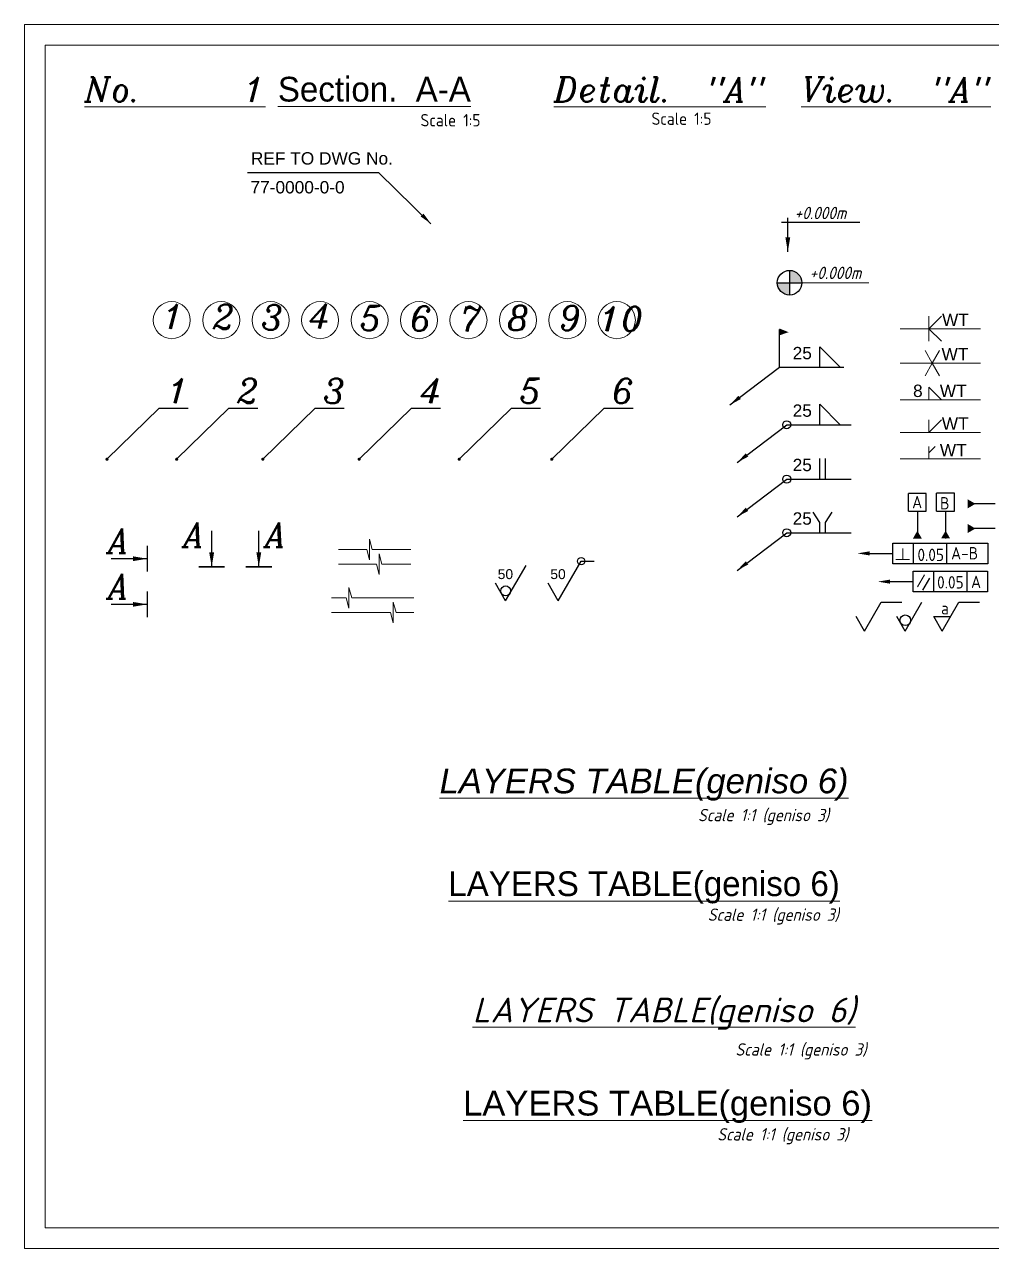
# Model space of a CAD drawing. Header units: inches. Extents: x -350577 to -266477, y -437959 to -377535.
# Drawn here: x -267523.5 to -267288.8, y -437958.8 to -437661.8 of the extents above; entities that cross this region are included whole.
import ezdxf
from ezdxf.enums import TextEntityAlignment as Align

# ---------------------------------------------------------------- set-up
doc = ezdxf.new("R2010")
doc.units = ezdxf.units.IN
doc.header["$MEASUREMENT"] = 0
for name, color, linetype, lineweight in [('AZ_Title Line', 91, 'Continuous', 9), ('Dim             (itatec)', 1, 'Continuous', 0), ('ORGINAL', 7, 'Continuous', 13)]:
    doc.layers.add(name, color=color, linetype=linetype, lineweight=lineweight)
doc.layers.add('TEXT', color=7, linetype='Continuous')
doc.styles.add('Geniso', font='geniso.shx', dxfattribs={"oblique": 15})
doc.styles.get("Standard").update_dxf_attribs({"font": 'arial.ttf'})
doc.styles.add('style2', font='italic.shx')
doc.styles.add('style3', font='ariali.ttf')
doc.styles.add('style4', font='eurro___.ttf')
doc.styles.add('style5', font='isocpeui.ttf')
doc.styles.add('style7', font='sansso__.ttf')
doc.dimstyles.new('1be1', dxfattribs={"dimtxt": 3, "dimasz": 3, "dimexe": 1, "dimexo": 1, "dimgap": 1, "dimtad": 1, "dimdec": 0, "dimzin": 0, "dimdsep": 46, "dimtxsty": 'Geniso', "dimcen": 0, "dimclrd": 1, "dimclre": 1, "dimclrt": 7, "dimadec": 0, "dimazin": 0, "dimtfac": 1, "dimtdec": 0, "dimtmove": 0, "dimatfit": 3, "dimfxl": 0.75, "dimtolj": 1, "dimtzin": 0, "dimarcsym": 0})

msp = doc.modelspace()

# ---------------------------------------------------------------- hatches: boundary and pattern name
at = {"layer": 'ORGINAL'}
h = msp.add_hatch(color=256, dxfattribs=at)
h.paths.add_polyline_path([(-267337.8, -437721.48), (-267337.8, -437724.46), (-267334.81, -437724.46, 0.414214)])
h.paths.add_polyline_path([(-267337.8, -437724.46), (-267340.78, -437724.46, 0.414214), (-267337.8, -437727.45)])

# ---------------------------------------------------------------- linework, layer by layer
at = {"layer": 'AZ_Title Line'}
for points in [[(-267103.46, -437661.8), (-267523.46, -437661.8), (-267523.46, -437958.8), (-267103.46, -437958.8)], [(-267108.46, -437666.8), (-267518.46, -437666.8), (-267518.46, -437953.8), (-267108.46, -437953.8)]]:
    msp.add_lwpolyline(points, close=True, dxfattribs=at)
at = {"layer": 'Dim             (itatec)'}
for p, q in [((-267303.99, -437732.56), (-267303.99, -437738.68)), ((-267303.99, -437735.62), (-267300.93, -437732.56)), ((-267310.95, -437735.62), (-267291.45, -437735.62)), ((-267303.99, -437735.62), (-267300.93, -437738.68)), ((-267303.16, -437743.96), (-267304.92, -437740.9)), ((-267303.16, -437743.96), (-267301.39, -437740.9)), ((-267310.95, -437743.96), (-267291.45, -437743.96)), ((-267303.16, -437743.96), (-267304.92, -437747.02)), ((-267303.16, -437743.96), (-267301.39, -437747.02)), ((-267303.99, -437752.86), (-267303.99, -437749.8)), ((-267303.99, -437749.8), (-267300.93, -437752.86)), ((-267310.95, -437752.86), (-267291.45, -437752.86)), ((-267303.99, -437760.81), (-267303.99, -437757.75)), ((-267303.99, -437760.81), (-267300.93, -437757.75)), ((-267310.95, -437760.81), (-267291.45, -437760.81)), ((-267303.99, -437765.7), (-267302.46, -437764.17)), ((-267303.99, -437767.23), (-267303.99, -437764.17)), ((-267310.95, -437767.23), (-267291.45, -437767.23)), ((-267310.35, -437791.61), (-267310.35, -437788.99)), ((-267312.02, -437791.61), (-267308.68, -437791.61)), ((-267306.76, -437798.27), (-267305.1, -437795.38))]:
    msp.add_line(p, q, dxfattribs=at)
for points in [[(-267447.24, -437789.17), (-267440.39, -437789.17), (-267439.72, -437791.67), (-267439.72, -437786.67), (-267439.05, -437789.17), (-267429.73, -437789.17)], [(-267447.24, -437792.74), (-267438.07, -437792.74), (-267437.4, -437795.24), (-267437.4, -437790.24), (-267436.73, -437792.74), (-267429.73, -437792.74)], [(-267448.96, -437800.9), (-267445.4, -437800.9), (-267444.73, -437803.4), (-267444.73, -437798.4), (-267444.06, -437800.9), (-267429.01, -437800.9)], [(-267429.01, -437804.47), (-267433.29, -437804.47), (-267433.96, -437801.97), (-267433.96, -437806.97), (-267434.63, -437804.47), (-267448.96, -437804.47)]]:
    msp.add_lwpolyline(points, dxfattribs=at)
for centre in [(-267487.72, -437733.54), (-267475.72, -437733.54), (-267463.72, -437733.54), (-267451.72, -437733.54), (-267439.72, -437733.54), (-267427.72, -437733.54), (-267415.72, -437733.54), (-267403.72, -437733.54), (-267391.72, -437733.54), (-267379.72, -437733.54)]:
    msp.add_circle(centre, 4.5, dxfattribs=at)
at = {"layer": 'ORGINAL'}
msp.add_line((-267337.8, -437724.46), (-267318.56, -437724.46), dxfattribs=at)
at = {"layer": 'TEXT', "color": 1}
for p, q in [((-267338.23, -437716.96), (-267338.23, -437708.68)), ((-267339.8, -437709.74), (-267320.77, -437709.74)), ((-267340.28, -437744.98), (-267340.28, -437735.85)), ((-267325.49, -437744.98), (-267330.49, -437739.98)), ((-267330.49, -437744.98), (-267330.49, -437739.98)), ((-267325.49, -437758.94), (-267330.49, -437753.94)), ((-267330.49, -437758.94), (-267330.49, -437753.94)), ((-267330.49, -437772.13), (-267330.49, -437767.13)), ((-267329.1, -437772.13), (-267329.1, -437767.13)), ((-267308.95, -437779.9), (-267308.95, -437775.58)), ((-267304.63, -437775.58), (-267308.95, -437775.58)), ((-267304.63, -437779.9), (-267304.63, -437775.58)), ((-267302.11, -437779.87), (-267302.11, -437775.55)), ((-267297.79, -437775.55), (-267302.11, -437775.55)), ((-267297.79, -437779.87), (-267297.79, -437775.55)), ((-267330.49, -437782.62), (-267332.11, -437780.12)), ((-267329.1, -437782.62), (-267327.48, -437780.12)), ((-267308.95, -437779.9), (-267304.63, -437779.9)), ((-267306.79, -437779.9), (-267306.79, -437786.53)), ((-267302.11, -437779.87), (-267297.79, -437779.87)), ((-267299.95, -437779.87), (-267299.94, -437786.5)), ((-267287.93, -437778.1), (-267294.56, -437778.11)), ((-267330.49, -437785.12), (-267330.49, -437782.62)), ((-267329.1, -437785.12), (-267329.1, -437782.62)), ((-267478.03, -437793.42), (-267478.03, -437784.65)), ((-267466.6, -437793.42), (-267466.6, -437784.65)), ((-267287.93, -437784.1), (-267294.56, -437784.1)), ((-267312.73, -437787.64), (-267289.73, -437787.64)), ((-267312.73, -437792.64), (-267312.73, -437787.64)), ((-267307.73, -437792.64), (-267307.73, -437787.64)), ((-267299.73, -437787.64), (-267299.73, -437792.64)), ((-267289.73, -437787.64), (-267289.73, -437792.64)), ((-267493.65, -437791.43), (-267502.43, -437791.43)), ((-267393.93, -437801.63), (-267388.38, -437792.02)), ((-267388.38, -437792.02), (-267385.21, -437792.02)), ((-267318.35, -437790.14), (-267312.73, -437790.14)), ((-267289.73, -437792.64), (-267312.73, -437792.64)), ((-267406.7, -437801.63), (-267401.75, -437793.05)), ((-267307.79, -437799.49), (-267307.79, -437794.49)), ((-267307.79, -437794.49), (-267289.79, -437794.49)), ((-267302.79, -437799.49), (-267302.79, -437794.49)), ((-267294.79, -437794.49), (-267294.79, -437799.49)), ((-267289.79, -437794.49), (-267289.79, -437799.49)), ((-267406.7, -437801.63), (-267409.17, -437797.34)), ((-267393.93, -437801.63), (-267396.41, -437797.34)), ((-267313.41, -437796.99), (-267307.79, -437796.99)), ((-267305.46, -437799.02), (-267303.8, -437796.13)), ((-267289.79, -437799.49), (-267307.79, -437799.49)), ((-267493.65, -437802.5), (-267502.43, -437802.5)), ((-267319.62, -437808.97), (-267315.58, -437801.97)), ((-267315.58, -437801.97), (-267310.58, -437801.97)), ((-267309.72, -437808.97), (-267305.68, -437801.97)), ((-267300.74, -437808.97), (-267296.7, -437801.97)), ((-267296.7, -437801.97), (-267291.7, -437801.97)), ((-267319.62, -437808.97), (-267321.64, -437805.47)), ((-267309.72, -437808.97), (-267311.74, -437805.47)), ((-267300.74, -437808.97), (-267302.76, -437805.47)), ((-267302.76, -437805.47), (-267298.72, -437805.47))]:
    msp.add_line(p, q, dxfattribs=at)
at = {"layer": 'TEXT'}
for p, q in [((-267337.8, -437721.48), (-267337.8, -437727.45)), ((-267340.78, -437724.46), (-267334.81, -437724.46))]:
    msp.add_line(p, q, dxfattribs=at)
at = {"layer": 'TEXT', "color": 1, "const_width": 0.39}
for points in [[(-267493.65, -437794.61), (-267493.65, -437788.26)], [(-267481.21, -437793.42), (-267474.86, -437793.42)], [(-267463.42, -437793.42), (-267469.77, -437793.42)], [(-267493.65, -437805.68), (-267493.65, -437799.33)]]:
    msp.add_lwpolyline(points, dxfattribs=at)
at = {"layer": 'TEXT'}
msp.add_circle((-267337.8, -437724.46), 2.99, dxfattribs=at)
at = {"layer": 'TEXT', "color": 1}
for centre, radius in [((-267338.49, -437758.94), 0.977), ((-267338.49, -437772.13), 0.977), ((-267338.49, -437785.12), 0.977), ((-267388.38, -437792.02), 0.887), ((-267406.7, -437799.23), 1.2), ((-267309.72, -437806.37), 1.3)]:
    msp.add_circle(centre, radius, dxfattribs=at)
for points in [[(-267337.65, -437713.45), (-267338.82, -437713.45), (-267338.23, -437716.96)], [(-267338.03, -437736.47), (-267340.28, -437735.57), (-267340.28, -437737.23)], [(-267294.56, -437779.19), (-267292.69, -437778.11), (-267294.56, -437777.03)], [(-267294.56, -437785.18), (-267292.69, -437784.1), (-267294.56, -437783.02)], [(-267305.71, -437786.53), (-267306.79, -437784.66), (-267307.87, -437786.53)], [(-267298.86, -437786.5), (-267299.94, -437784.63), (-267301.02, -437786.5)], [(-267318.35, -437790.64), (-267318.35, -437789.64), (-267321.35, -437790.14)], [(-267497.16, -437790.85), (-267497.16, -437792.02), (-267493.65, -437791.43)], [(-267477.45, -437789.91), (-267478.62, -437789.91), (-267478.03, -437793.42)], [(-267467.18, -437789.91), (-267466.01, -437789.91), (-267466.6, -437793.42)], [(-267313.41, -437797.49), (-267313.41, -437796.49), (-267316.41, -437796.99)], [(-267497.16, -437801.92), (-267497.16, -437803.09), (-267493.65, -437802.5)]]:
    msp.add_solid(points, dxfattribs=at)

# ---------------------------------------------------------------- texts
at = {"layer": 'ORGINAL'}
for s, height, style, p in [('Scale 1:5', 3, 'Geniso', (-267420.08, -437686.53)), ('Scale 1:5', 3, 'Geniso', (-267364.03, -437686.16)), ('A', 6, 'style2', (-267482.23, -437788.64)), ('A', 6, 'style2', (-267462.4, -437788.64)), ('A', 6, 'style2', (-267500.52, -437790.06)), ('A', 6, 'style2', (-267500.52, -437801.13))]:
    msp.add_text(s, height=height, dxfattribs=dict(at, style=style)).set_placement(p, align=Align.CENTER)
for s, height, style, p in [('1', 6, 'style2', (-267490, -437735.65)), ('2', 6, 'style2', (-267477.83, -437735.75)), ('3', 6, 'style2', (-267466.04, -437735.86)), ('4', 6, 'style2', (-267454.63, -437735.58)), ('5', 6, 'style2', (-267442.08, -437736.06)), ('6', 6, 'style2', (-267429.91, -437736.16)), ('7', 6, 'style2', (-267417.74, -437736.27)), ('8', 6, 'style2', (-267406.33, -437735.99)), ('9', 6, 'style2', (-267393.78, -437736.03)), ('10', 6, 'style2', (-267384.08, -437736.25)), ('1', 6, 'style2', (-267488.83, -437753.71)), ('2', 6, 'style2', (-267471.92, -437753.71)), ('3', 6, 'style2', (-267451.01, -437753.71)), ('4', 6, 'style2', (-267427.64, -437753.71)), ('5', 6, 'style2', (-267403.35, -437753.71)), ('6', 6, 'style2', (-267380.9, -437753.71)), ('B', 3, 'Geniso', (-267301.28, -437779.48)), ('A-B', 3, 'Geniso', (-267298.6, -437791.6))]:
    msp.add_text(s, height=height, dxfattribs=dict(at, style=style)).set_placement(p)
for s, height, style, p in [('A', 3, 'Geniso', (-267306.84, -437777.69)), ('0.05', 3, 'Geniso', (-267303.55, -437790.49)), ('0.05', 3, 'Geniso', (-267298.78, -437797.16)), ('A', 3, 'Geniso', (-267292.55, -437797.03)), ('a ', 3, 'Geniso', (-267299.24, -437803.45)), ('%%ULAYERS TABLE(geniso 6)', 6, 'style3', (-267373.11, -437846.09)), ('%%ULAYERS TABLE(geniso 6)', 6, 'style4', (-267373.11, -437871.03)), ('%%ULAYERS TABLE(geniso 6)', 6, 'style5', (-267368.26, -437901.52)), ('%%ULAYERS TABLE(geniso 6)', 6, 'style7', (-267367.41, -437924.28))]:
    msp.add_text(s, height=height, dxfattribs=dict(at, style=style)).set_placement(p, align=Align.MIDDLE)
at = {"layer": 'ORGINAL', "style": 'Geniso', "oblique": 15}
for p in [(-267344.15, -437853.93), (-267341.77, -437878.09), (-267335.05, -437910.8), (-267339.47, -437931.39)]:
    msp.add_text('Scale 1:1 (geniso 3)', height=3, dxfattribs=at).set_placement(p, align=Align.MIDDLE)
at = {"layer": 'ORGINAL', "attachment_point": 1}
for s, insert, char_height, width, style in [('{\\LNo.      1}', (-267508.91, -437674.56), 6, 50.4172, 'style2'), ('{\\fEuroRoman|b0|i0|c2|p2;\\LSection.  A-A}', (-267461.97, -437674.5), 6, 50.4172, 'style2'), ('{\\LDetail.  "A"}', (-267395.02, -437674.61), 6, 50.4172, 'style2'), ('{\\LView.  "A"}', (-267334.99, -437674.61), 6, 50.4172, 'style2'), ('+0.000m', (-267336.59, -437706.04), 3, 8.2248, 'Geniso'), ('+0.000m', (-267332.95, -437720.57), 3, 8.2248, 'Geniso')]:
    msp.add_mtext(s, dxfattribs=dict(at, insert=insert, char_height=char_height, width=width, style=style))
at = {"layer": 'TEXT'}
for s, p in [('REF TO DWG No.', (-267468.51, -437695.79)), ('77-0000-0-0', (-267468.61, -437702.79))]:
    msp.add_text(s, height=3, dxfattribs=at).set_placement(p)
for s, p in [('WT', (-267294.29, -437733.45)), ('WT', (-267294.41, -437741.78)), ('8', (-267305.51, -437750.69)), ('WT', (-267294.83, -437750.69)), ('WT', (-267294.35, -437758.64)), ('WT', (-267294.83, -437765.06))]:
    msp.add_text(s, height=3, dxfattribs=at).set_placement(p, align=Align.MIDDLE_RIGHT)
for s, height, p in [('25', 3, (-267334.72, -437743.03)), ('25', 3, (-267334.72, -437756.99)), ('25', 3, (-267334.72, -437770.18)), ('25', 3, (-267334.72, -437783.17)), ('50', 2.4, (-267406.76, -437796.37)), ('50', 2.4, (-267393.99, -437796.37))]:
    msp.add_text(s, height=height, dxfattribs=at).set_placement(p, align=Align.CENTER)

# ---------------------------------------------------------------- leaders
at = {"layer": 'ORGINAL'}
msp.add_leader([(-267424.83, -437710.14), (-267437.51, -437697.76), (-267469.35, -437697.76)], dimstyle='1be1', dxfattribs=at)
at = {"layer": 'TEXT', "color": 1}
for points in [[(-267352.31, -437754.11), (-267340.28, -437744.98), (-267324.62, -437744.98)], [(-267350.52, -437768.07), (-267338.49, -437758.94), (-267322.83, -437758.94)], [(-267350.52, -437781.26), (-267338.49, -437772.13), (-267322.83, -437772.13)], [(-267350.52, -437794.25), (-267338.49, -437785.12), (-267322.83, -437785.12)]]:
    msp.add_leader(points, dimstyle='1be1', dxfattribs=at)
at = {"layer": 'TEXT'}
for points in [[(-267503.44, -437767.3), (-267490.77, -437754.92), (-267483.73, -437754.92)], [(-267486.53, -437767.3), (-267473.86, -437754.92), (-267466.82, -437754.92)], [(-267465.62, -437767.3), (-267452.95, -437754.92), (-267445.9, -437754.92)], [(-267442.25, -437767.3), (-267429.57, -437754.92), (-267422.53, -437754.92)], [(-267417.96, -437767.3), (-267405.28, -437754.92), (-267398.24, -437754.92)], [(-267395.51, -437767.3), (-267382.83, -437754.92), (-267375.79, -437754.92)]]:
    msp.add_leader(points, dimstyle='1be1', override={"dimldrblk": 'DotSmall'}, dxfattribs=at)

doc.saveas('drawing.dxf')
